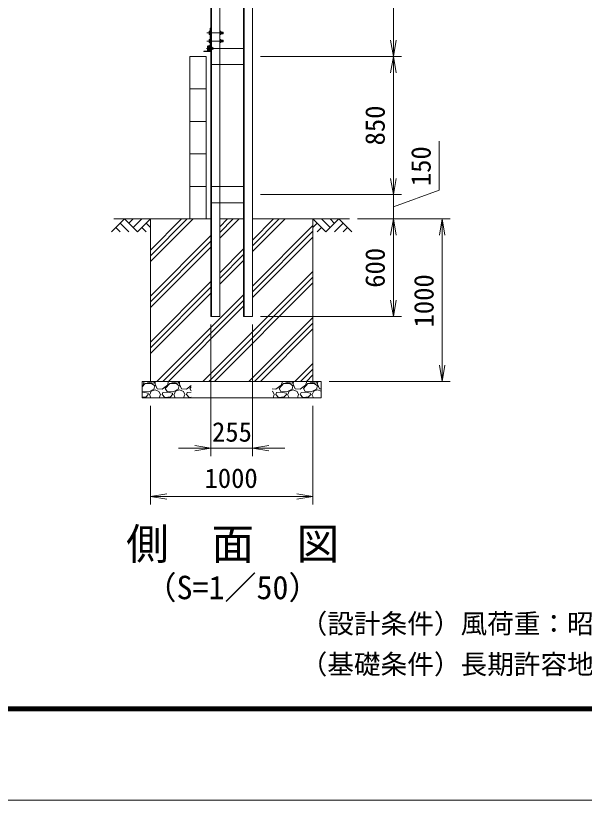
# Model space of a CAD drawing. Units: millimetres, scale not verified. Extents: x -10500 to 10500, y -7425 to 7425.
# Drawn here: x -2584 to 914, y -7425 to -2597 of the extents above; entities that cross this region are included whole.
import ezdxf
from ezdxf.enums import TextEntityAlignment as Align

# ---------------------------------------------------------------- set-up
doc = ezdxf.new("R2010")
doc.units = ezdxf.units.MM
doc.header["$LTSCALE"] = 50
doc.linetypes.add('DASHED', pattern=[7.5, 6, -1.5])
doc.linetypes.add('USER1', pattern=[50.8, 31.75, -6.35, 6.35, -6.35])
for name, color, linetype, lineweight in [('0-0_D-STR3', 3, 'Continuous', 13), ('0-1_D-STR1', 1, 'Continuous', 18), ('0-2_D-BMK', 2, 'USER1', 13), ('0-5_D-STR2', 7, 'Continuous', 9), ('0-6_D-STR-DIM', 7, 'Continuous', 9), ('0-7_0', 7, 'Continuous', 9), ('0-8_D-BGD', 7, 'Continuous', 9), ('0-9_D-STR4', 7, 'Continuous', 9), ('0-A_D-DCR-HCH', 7, 'Continuous', 9), ('0-B_D-TTL', 7, 'Continuous', 9)]:
    doc.layers.add(name, color=color, linetype=linetype, lineweight=lineweight)
doc.layers.add('0-3_D-TTL-TXT', color=7, linetype='Continuous')
doc.styles.add('ＭＳ ゴシック', font='')
doc.styles.get('ＭＳ ゴシック').set_extended_font_data('MS Gothic')

# ---------------------------------------------------------------- blocks, each defined once
blk = doc.blocks.new('_Open')
at = {"layer": '0-7_0'}
blk.add_line((-50, 8.33), (0, 0), dxfattribs=at)
blk.add_lwpolyline([(-50, -8.33), (0, 0), (-50, 0)], dxfattribs=at)

msp = doc.modelspace()

# ---------------------------------------------------------------- linework, layer by layer
at = {"layer": '0-0_D-STR3'}
for p, q in [((-1394.29, -2694.68), (-1393.39, -2693.12)), ((-1394.29, -2694.68), (-1394.29, -2711.18)), ((-1393.39, -2693.12), (-1387.29, -2693.12)), ((-1393.39, -2698.02), (-1387.29, -2698.02)), ((-1387.29, -2672.93), (-1382.79, -2672.93)), ((-1387.29, -2693.12), (-1387.29, -2712.75)), ((-1394.29, -2711.18), (-1393.39, -2712.75)), ((-1394.29, -2744.68), (-1393.39, -2743.12)), ((-1394.29, -2744.68), (-1394.29, -2761.18)), ((-1393.39, -2707.84), (-1387.29, -2707.84)), ((-1393.39, -2712.75), (-1387.29, -2712.75)), ((-1393.39, -2743.12), (-1387.29, -2743.12)), ((-1393.39, -2748.02), (-1387.29, -2748.02)), ((-1387.29, -2743.12), (-1387.29, -2762.75)), ((-1403.29, -2786.23), (-1403.29, -2809.63)), ((-1400.99, -2786.23), (-1400.99, -2809.63)), ((-1390.29, -2782.93), (-1399.99, -2782.93)), ((-1390.29, -2785.23), (-1399.99, -2785.23)), ((-1395.59, -2791.63), (-1394.9, -2790.42)), ((-1395.59, -2791.63), (-1395.59, -2804.23)), ((-1390.29, -2790.42), (-1394.9, -2790.42)), ((-1390.29, -2794.18), (-1394.9, -2794.18)), ((-1394.29, -2761.18), (-1393.39, -2762.75)), ((-1393.39, -2757.84), (-1387.29, -2757.84)), ((-1393.39, -2762.75), (-1387.29, -2762.75)), ((-1390.29, -2782.93), (-1390.29, -2785.23)), ((-1390.29, -2790.42), (-1390.29, -2805.44)), ((-1382.79, -2790.42), (-1377.02, -2790.42)), ((-1382.79, -2805.44), (-1382.79, -2790.42)), ((-1382.79, -2794.18), (-1377.02, -2794.18)), ((-1377.02, -2790.42), (-1376.29, -2791.68)), ((-1376.29, -2804.18), (-1376.29, -2791.68)), ((-1376.29, -2793.93), (-1371.49, -2793.93)), ((-1376.29, -2794.68), (-1370.74, -2794.68)), ((-1371.49, -2793.93), (-1370.29, -2795.13)), ((-1371.49, -2793.93), (-1371.49, -2801.93)), ((-1370.29, -2795.13), (-1370.29, -2800.73)), ((-1390.29, -2810.63), (-1399.99, -2810.63)), ((-1390.29, -2812.93), (-1399.99, -2812.93)), ((-1395.59, -2804.23), (-1394.9, -2805.44)), ((-1390.29, -2801.68), (-1394.9, -2801.68)), ((-1390.29, -2805.44), (-1394.9, -2805.44)), ((-1390.29, -2810.63), (-1390.29, -2812.93)), ((-1382.79, -2801.68), (-1377.02, -2801.68)), ((-1382.79, -2805.44), (-1377.02, -2805.44)), ((-1377.02, -2805.44), (-1376.29, -2804.18)), ((-1376.29, -2801.18), (-1370.74, -2801.18)), ((-1376.29, -2801.93), (-1371.49, -2801.93)), ((-1371.49, -2801.93), (-1370.29, -2800.73))]:
    msp.add_line(p, q, dxfattribs=at)
at = {"layer": '0-0_D-STR3', "linetype": 'DASHED'}
for p, q in [((-1322.7, -2693.12), (-1328.79, -2693.12)), ((-1328.79, -2693.12), (-1328.79, -2712.75)), ((-1322.7, -2698.02), (-1328.79, -2698.02)), ((-1321.79, -2694.68), (-1322.7, -2693.12)), ((-1321.79, -2694.68), (-1321.79, -2711.18)), ((-1321.79, -2697.93), (-1308.79, -2697.93)), ((-1321.79, -2698.83), (-1307.89, -2698.83)), ((-1308.79, -2697.93), (-1307.29, -2699.43)), ((-1307.29, -2699.43), (-1307.29, -2706.43)), ((-1322.7, -2707.84), (-1328.79, -2707.84)), ((-1322.7, -2712.75), (-1328.79, -2712.75)), ((-1322.7, -2743.12), (-1328.79, -2743.12)), ((-1328.79, -2743.12), (-1328.79, -2762.75)), ((-1322.7, -2748.02), (-1328.79, -2748.02)), ((-1321.79, -2711.18), (-1322.7, -2712.75)), ((-1321.79, -2744.68), (-1322.7, -2743.12)), ((-1321.79, -2707.03), (-1307.89, -2707.03)), ((-1321.79, -2707.93), (-1308.79, -2707.93)), ((-1321.79, -2744.68), (-1321.79, -2761.18)), ((-1321.79, -2747.93), (-1308.79, -2747.93)), ((-1321.79, -2748.83), (-1307.89, -2748.83)), ((-1308.79, -2747.93), (-1307.29, -2749.43)), ((-1307.29, -2749.43), (-1307.29, -2756.43)), ((-1322.7, -2757.84), (-1328.79, -2757.84)), ((-1322.7, -2762.75), (-1328.79, -2762.75)), ((-1321.79, -2761.18), (-1322.7, -2762.75)), ((-1321.79, -2757.03), (-1307.89, -2757.03)), ((-1321.79, -2757.93), (-1308.79, -2757.93))]:
    msp.add_line(p, q, dxfattribs=at)
at = {"layer": '0-0_D-STR3'}
msp.add_lwpolyline([(-1387.29, -2672.93), (-1387.29, -2817.93), (-1382.79, -2817.93)], dxfattribs=at)
at = {"layer": '0-0_D-STR3', "linetype": 'DASHED'}
for points in [[(-1308.79, -2697.93), (-1308.79, -2707.93), (-1307.29, -2706.43)], [(-1308.79, -2747.93), (-1308.79, -2757.93), (-1307.29, -2756.43)]]:
    msp.add_lwpolyline(points, dxfattribs=at)
at = {"layer": '0-0_D-STR3'}
for centre, radius, start, end in [((-1377.91, -2702.93), 16.24, 162.41205, 197.58795), ((-1389.8, -2695.57), 4.34, 145.61575, 214.38425), ((-1377.91, -2752.93), 16.24, 162.41205, 197.58795), ((-1389.8, -2710.29), 4.34, 145.61575, 214.38425), ((-1389.8, -2745.57), 4.34, 145.61575, 214.38425), ((-1399.99, -2786.23), 3.3, 90, 180), ((-1399.99, -2786.23), 1, 90, 180), ((-1383.06, -2797.93), 12.42, 162.4121, 197.5879), ((-1392.15, -2792.3), 3.32, 145.61585, 214.38415), ((-1389.8, -2760.29), 4.34, 145.61575, 214.38425), ((-1379.76, -2792.3), 3.32, 325.61586, 34.38414), ((-1388.86, -2797.93), 12.42, 342.4121, 17.5879), ((-1399.99, -2809.63), 3.3, 180, 270), ((-1399.99, -2809.63), 1, 180, 270), ((-1392.15, -2803.56), 3.32, 145.61585, 214.38415), ((-1379.76, -2803.56), 3.32, 325.61585, 34.38416)]:
    msp.add_arc(centre, radius, start, end, dxfattribs=at)
at = {"layer": '0-0_D-STR3', "linetype": 'DASHED'}
for centre, radius, start, end in [((-1338.18, -2702.93), 16.24, 342.41205, 17.58795), ((-1326.28, -2695.57), 4.34, 325.61575, 34.38425), ((-1338.18, -2752.93), 16.24, 342.41205, 17.58795), ((-1326.28, -2710.29), 4.34, 325.61575, 34.38425), ((-1326.28, -2745.57), 4.34, 325.61575, 34.38425), ((-1326.28, -2760.29), 4.34, 325.61575, 34.38425)]:
    msp.add_arc(centre, radius, start, end, dxfattribs=at)
at = {"layer": '0-1_D-STR1'}
for p, q in [((-1382.79, -4447.93), (-1382.79, 1207.07)), ((-1181.79, -4447.93), (-1181.79, 1028.07)), ((-1177.79, -4447.93), (-1177.79, 1029.73)), ((-1127.79, -4447.93), (-1127.79, 1050.44)), ((-1378.79, -4447.93), (-1378.79, -797.6)), ((-1328.79, -2797.93), (-1328.79, -1897.93)), ((-1390.29, -2810.43), (-1390.29, -2779.93)), ((-1388.29, -2777.93), (-1387.29, -2777.93)), ((-1387.29, -2812.93), (-1387.29, -2777.93)), ((-1181.79, -2797.93), (-1378.79, -2797.93)), ((-1427.29, -2816.93), (-1427.29, -2817.93)), ((-1427.29, -2817.93), (-1392.29, -2817.93)), ((-1425.29, -2814.93), (-1394.79, -2814.93)), ((-1378.79, -2897.93), (-1181.79, -2897.93)), ((-1328.79, -3647.93), (-1328.79, -2897.93)), ((-1181.79, -3647.93), (-1378.79, -3647.93)), ((-1378.79, -3747.93), (-1181.79, -3747.93)), ((-1328.79, -4447.93), (-1328.79, -3747.93)), ((-1382.79, -4447.93), (-1328.79, -4447.93)), ((-1181.79, -4447.93), (-1127.79, -4447.93))]:
    msp.add_line(p, q, dxfattribs=at)
at = {"layer": '0-1_D-STR1', "linetype": 'DASHED'}
for p, q in [((-1328.79, -2797.93), (-1328.79, -2897.93)), ((-1328.79, -3647.93), (-1328.79, -3747.93))]:
    msp.add_line(p, q, dxfattribs=at)
at = {"layer": '0-1_D-STR1'}
for centre, radius, start, end in [((-1388.29, -2779.93), 2, 90, 180), ((-1425.29, -2816.93), 2, 90, 180), ((-1394.79, -2810.43), 4.5, 270, 0), ((-1392.29, -2812.93), 5, 270, 0)]:
    msp.add_arc(centre, radius, start, end, dxfattribs=at)
at = {"layer": '0-2_D-BMK'}
for p, q in [((-1407.7, -2702.93), (-1304.7, -2702.93)), ((-1368.03, -2797.93), (-1409.39, -2797.93)), ((-1407.7, -2752.93), (-1304.7, -2752.93))]:
    msp.add_line(p, q, dxfattribs=at)
at = {"layer": '0-5_D-STR2'}
for p, q in [((-1755.29, -4997.93), (-1755.29, -5605.62)), ((-755.29, -4997.93), (-755.29, -5605.62)), ((-1655.29, -5555.62), (-855.29, -5555.62))]:
    msp.add_line(p, q, dxfattribs=at)
at = {"layer": '0-6_D-STR-DIM'}
for p, q in [((-260.59, -2747.93), (-260.59, -1947.93)), ((-1077.79, -2847.93), (-210.59, -2847.93)), ((-1077.79, -2847.93), (-210.59, -2847.93)), ((-260.59, -3597.93), (-260.59, -2947.93)), ((-260.59, -3597.93), (-260.59, -3497.93)), ((-1077.79, -3697.93), (-210.59, -3697.93)), ((-1077.79, -3697.93), (-210.59, -3697.93)), ((-260.59, -3847.93), (-260.59, -3697.93)), ((-260.59, -3847.93), (-260.59, -3697.93)), ((-480.29, -3847.93), (-210.59, -3847.93)), ((-480.29, -3847.93), (-210.59, -3847.93)), ((-480.29, -3847.93), (89.71, -3847.93)), ((-260.59, -4347.93), (-260.59, -3947.93)), ((-260.59, -3947.93), (-260.59, -4047.93)), ((39.71, -3947.93), (39.71, -4747.93)), ((-1077.79, -4447.93), (-210.59, -4447.93)), ((-1382.79, -4497.41), (-1382.79, -5307.93)), ((-1127.79, -4497.93), (-1127.79, -5307.93)), ((-655.29, -4847.93), (89.71, -4847.93)), ((-1482.79, -5257.93), (-1582.79, -5257.93)), ((-1382.79, -5257.93), (-1127.79, -5257.93)), ((-1027.79, -5257.93), (-927.79, -5257.93))]:
    msp.add_line(p, q, dxfattribs=at)
msp.add_lwpolyline([(-260.59, -3772.93), (21.99, -3669.89), (21.99, -3368.44)], dxfattribs=at)
at = {"layer": '0-8_D-BGD'}
for p, q in [((-1512.79, -3847.93), (-1512.79, -2847.93)), ((-1512.79, -2847.93), (-1412.79, -2847.93)), ((-1412.79, -3847.93), (-1412.79, -2847.93)), ((-1512.79, -3047.93), (-1412.79, -3047.93)), ((-1512.79, -3247.93), (-1412.79, -3247.93)), ((-1512.79, -3447.93), (-1412.79, -3447.93)), ((-1512.79, -3647.93), (-1412.79, -3647.93)), ((-1980.29, -3847.93), (-1382.79, -3847.93)), ((-1328.79, -3847.93), (-1181.79, -3847.93)), ((-1127.79, -3847.93), (-530.29, -3847.93))]:
    msp.add_line(p, q, dxfattribs=at)
at = {"layer": '0-9_D-STR4'}
for p, q in [((-1755.29, -4847.93), (-1755.29, -3847.93)), ((-755.29, -4847.93), (-755.29, -3847.93)), ((-1805.29, -4847.93), (-705.29, -4847.93)), ((-1805.29, -4847.93), (-1805.29, -4947.93)), ((-705.29, -4847.93), (-705.29, -4947.93)), ((-1805.29, -4947.93), (-705.29, -4947.93))]:
    msp.add_line(p, q, dxfattribs=at)
at = {"layer": '0-A_D-DCR-HCH'}
for p, q in [((-1914.93, -3847.93), (-1994.75, -3927.75)), ((-1914.93, -3847.93), (-1835.11, -3927.75)), ((-1888.32, -3874.54), (-1861.72, -3847.93)), ((-1861.72, -3901.14), (-1808.5, -3847.93)), ((-1835.11, -3927.75), (-1755.29, -3847.93)), ((-1755.29, -4110.25), (-1492.97, -3847.93)), ((-1755.29, -4074.9), (-1528.33, -3847.93)), ((-1755.29, -4039.54), (-1563.68, -3847.93)), ((-1328.79, -3966.59), (-1210.13, -3847.93)), ((-1328.79, -3931.24), (-1245.48, -3847.93)), ((-1328.79, -3895.88), (-1280.84, -3847.93)), ((-1127.79, -4048.44), (-927.29, -3847.93)), ((-1127.79, -4013.08), (-962.64, -3847.93)), ((-1127.79, -3977.73), (-998, -3847.93)), ((-675.47, -3927.75), (-755.29, -3847.93)), ((-648.87, -3901.14), (-702.08, -3847.93)), ((-595.66, -3847.93), (-675.47, -3927.75)), ((-622.12, -3874.68), (-648.87, -3847.93)), ((-595.66, -3847.93), (-515.84, -3927.75)), ((-1968.14, -3901.14), (-1941.41, -3927.75)), ((-1941.53, -3874.54), (-1888.08, -3927.75)), ((-1808.5, -3901.14), (-1781.78, -3927.75)), ((-1781.9, -3874.54), (-1755.29, -3901.02)), ((-1127.79, -4260.57), (-755.29, -3888.07)), ((-728.69, -3874.54), (-755.29, -3901.02)), ((-702.08, -3901.14), (-728.81, -3927.75)), ((-569.05, -3874.54), (-622.51, -3927.75)), ((-542.44, -3901.14), (-569.17, -3927.75)), ((-1755.29, -4322.38), (-1382.79, -3949.88)), ((-1127.79, -4295.92), (-755.29, -3923.42)), ((-1127.79, -4331.28), (-755.29, -3958.78)), ((-1755.29, -4357.74), (-1382.79, -3985.24)), ((-1755.29, -4393.09), (-1382.79, -4020.59)), ((-1328.79, -4178.73), (-1181.79, -4031.73)), ((-1328.79, -4214.08), (-1181.79, -4067.08)), ((-1328.79, -4249.44), (-1181.79, -4102.44)), ((-1432.31, -4847.93), (-755.29, -4170.91)), ((-1755.29, -4605.23), (-1382.79, -4232.73)), ((-1396.96, -4847.93), (-755.29, -4206.27)), ((-1361.6, -4847.93), (-755.29, -4241.62)), ((-1755.29, -4640.58), (-1382.79, -4268.08)), ((-1755.29, -4675.94), (-1382.79, -4303.44)), ((-1715.15, -4847.93), (-1181.79, -4314.57)), ((-1679.8, -4847.93), (-1181.79, -4349.92)), ((-1644.44, -4847.93), (-1181.79, -4385.28)), ((-1149.47, -4847.93), (-755.29, -4453.75)), ((-1114.11, -4847.93), (-755.29, -4489.11)), ((-1078.76, -4847.93), (-755.29, -4524.46)), ((-866.63, -4847.93), (-755.29, -4736.6)), ((-831.27, -4847.93), (-755.29, -4771.95)), ((-795.92, -4847.93), (-755.29, -4807.31)), ((-1805.29, -4881.09), (-1786.7, -4860.43)), ((-1805.29, -4873.36), (-1800.2, -4869.43)), ((-1800.2, -4869.43), (-1793.32, -4847.93)), ((-1786.7, -4860.43), (-1747.7, -4860.43)), ((-1775.04, -4847.93), (-1771.7, -4852.93)), ((-1771.7, -4852.93), (-1734.2, -4857.43)), ((-1747.7, -4860.43), (-1728.2, -4873.93)), ((-1734.2, -4857.43), (-1728.92, -4847.93)), ((-1728.2, -4873.93), (-1734.2, -4894.93)), ((-1725.89, -4847.93), (-1726.7, -4864.93)), ((-1726.7, -4864.93), (-1714.7, -4893.43)), ((-1683.2, -4894.93), (-1650.2, -4869.43)), ((-1663.7, -4890.43), (-1636.7, -4860.43)), ((-1650.2, -4869.43), (-1643.32, -4847.93)), ((-1625.04, -4847.93), (-1621.7, -4852.93)), ((-1621.7, -4852.93), (-1584.2, -4857.43)), ((-1584.2, -4857.43), (-1578.92, -4847.93)), ((-1578.2, -4873.93), (-1584.2, -4894.93)), ((-1575.89, -4847.93), (-1576.7, -4864.93)), ((-1576.7, -4864.93), (-1564.7, -4893.43)), ((-1533.2, -4894.93), (-1505.29, -4873.36)), ((-963.7, -4890.43), (-936.7, -4860.43)), ((-950.2, -4869.43), (-943.32, -4847.93)), ((-936.7, -4860.43), (-897.7, -4860.43)), ((-925.04, -4847.93), (-921.7, -4852.93)), ((-921.7, -4852.93), (-884.2, -4857.43)), ((-897.7, -4860.43), (-878.2, -4873.93)), ((-884.2, -4857.43), (-878.92, -4847.93)), ((-878.2, -4873.93), (-884.2, -4894.93)), ((-875.89, -4847.93), (-876.7, -4864.93)), ((-876.7, -4864.93), (-864.7, -4893.43)), ((-833.2, -4894.93), (-800.2, -4869.43)), ((-813.7, -4890.43), (-786.7, -4860.43)), ((-800.2, -4869.43), (-793.32, -4847.93)), ((-786.7, -4860.43), (-747.7, -4860.43)), ((-775.04, -4847.93), (-771.7, -4852.93)), ((-771.7, -4852.93), (-734.2, -4857.43)), ((-747.7, -4860.43), (-728.2, -4873.93)), ((-734.2, -4857.43), (-728.92, -4847.93)), ((-728.2, -4873.93), (-734.2, -4894.93)), ((-725.89, -4847.93), (-726.7, -4864.93)), ((-726.7, -4864.93), (-714.7, -4893.43)), ((-1803.2, -4908.43), (-1805.29, -4904.85)), ((-1800.2, -4912.93), (-1805.29, -4913.47)), ((-1765.7, -4911.43), (-1803.2, -4908.43)), ((-1770.2, -4920.43), (-1800.2, -4912.93)), ((-1768.7, -4927.93), (-1770.2, -4920.43)), ((-1734.2, -4894.93), (-1765.7, -4911.43)), ((-1759.7, -4927.93), (-1750.7, -4906.93)), ((-1750.7, -4906.93), (-1726.7, -4899.43)), ((-1726.7, -4899.43), (-1702.7, -4908.43)), ((-1714.7, -4893.43), (-1683.2, -4894.93)), ((-1702.7, -4908.43), (-1693.7, -4927.93)), ((-1683.2, -4927.93), (-1678.7, -4915.93)), ((-1650.2, -4912.93), (-1678.7, -4915.93)), ((-1653.2, -4908.43), (-1663.7, -4890.43)), ((-1615.7, -4911.43), (-1653.2, -4908.43)), ((-1620.2, -4920.43), (-1650.2, -4912.93)), ((-1618.7, -4927.93), (-1620.2, -4920.43)), ((-1584.2, -4894.93), (-1615.7, -4911.43)), ((-1609.7, -4927.93), (-1600.7, -4906.93)), ((-1600.7, -4906.93), (-1576.7, -4899.43)), ((-1576.7, -4899.43), (-1552.7, -4908.43)), ((-1564.7, -4893.43), (-1533.2, -4894.93)), ((-1552.7, -4908.43), (-1543.7, -4927.93)), ((-1533.2, -4927.93), (-1528.7, -4915.93)), ((-1505.29, -4913.47), (-1528.7, -4915.93)), ((-1513.7, -4890.43), (-1505.29, -4881.09)), ((-1505.29, -4904.85), (-1513.7, -4890.43)), ((-1005.29, -4907.46), (-1002.7, -4908.43)), ((-1002.7, -4908.43), (-993.7, -4927.93)), ((-983.2, -4927.93), (-978.7, -4915.93)), ((-950.2, -4912.93), (-978.7, -4915.93)), ((-953.2, -4908.43), (-963.7, -4890.43)), ((-915.7, -4911.43), (-953.2, -4908.43)), ((-920.2, -4920.43), (-950.2, -4912.93)), ((-918.7, -4927.93), (-920.2, -4920.43)), ((-884.2, -4894.93), (-915.7, -4911.43)), ((-909.7, -4927.93), (-900.7, -4906.93)), ((-900.7, -4906.93), (-876.7, -4899.43)), ((-876.7, -4899.43), (-852.7, -4908.43)), ((-864.7, -4893.43), (-833.2, -4894.93)), ((-852.7, -4908.43), (-843.7, -4927.93)), ((-833.2, -4927.93), (-828.7, -4915.93)), ((-800.2, -4912.93), (-828.7, -4915.93)), ((-803.2, -4908.43), (-813.7, -4890.43)), ((-765.7, -4911.43), (-803.2, -4908.43)), ((-770.2, -4920.43), (-800.2, -4912.93)), ((-768.7, -4927.93), (-770.2, -4920.43)), ((-734.2, -4894.93), (-765.7, -4911.43)), ((-759.7, -4927.93), (-750.7, -4906.93)), ((-750.7, -4906.93), (-726.7, -4899.43)), ((-726.7, -4899.43), (-705.29, -4907.46)), ((-714.7, -4893.43), (-705.29, -4893.88)), ((-1782.2, -4942.93), (-1805.29, -4944.94)), ((-1768.7, -4927.93), (-1782.2, -4942.93)), ((-1761.2, -4927.93), (-1752.63, -4947.93)), ((-1700.84, -4947.93), (-1693.7, -4927.93)), ((-1666.7, -4945.93), (-1683.2, -4927.93)), ((-1632.2, -4942.93), (-1666.7, -4945.93)), ((-1618.7, -4927.93), (-1632.2, -4942.93)), ((-1611.2, -4927.93), (-1602.63, -4947.93)), ((-1550.84, -4947.93), (-1543.7, -4927.93)), ((-1516.7, -4945.93), (-1533.2, -4927.93)), ((-1505.29, -4944.94), (-1516.7, -4945.93)), ((-1000.84, -4947.93), (-993.7, -4927.93)), ((-966.7, -4945.93), (-983.2, -4927.93)), ((-932.2, -4942.93), (-966.7, -4945.93)), ((-918.7, -4927.93), (-932.2, -4942.93)), ((-911.2, -4927.93), (-902.63, -4947.93)), ((-850.84, -4947.93), (-843.7, -4927.93)), ((-816.7, -4945.93), (-833.2, -4927.93)), ((-782.2, -4942.93), (-816.7, -4945.93)), ((-768.7, -4927.93), (-782.2, -4942.93)), ((-761.2, -4927.93), (-752.63, -4947.93))]:
    msp.add_line(p, q, dxfattribs=at)
for points in [[(-1636.7, -4860.43), (-1597.7, -4860.43), (-1578.2, -4873.93)], [(-1005.29, -4893.88), (-983.2, -4894.93), (-950.2, -4869.43)]]:
    msp.add_lwpolyline(points, dxfattribs=at)
at = {"layer": '0-B_D-TTL', "color": 2, "lineweight": 18}
msp.add_lwpolyline([(-10500, 7425), (10500, 7425), (10500, -7425), (-10500, -7425)], close=True, dxfattribs=at)
at = {"layer": '0-B_D-TTL'}
for points in [[(-9825, 6875), (9825, 6875), (9825, -6875), (-9825, -6875)], [(-9818.75, 6868.75), (9818.75, 6868.75), (9818.75, -6868.75), (-9818.75, -6868.75)], [(-9812.5, 6862.5), (9812.5, 6862.5), (9812.5, -6862.5), (-9812.5, -6862.5)], [(-9806.25, 6856.25), (9806.25, 6856.25), (9806.25, -6856.25), (-9806.25, -6856.25)], [(-9800, 6850), (9800, 6850), (9800, -6850), (-9800, -6850)]]:
    msp.add_lwpolyline(points, close=True, dxfattribs=at)

# ---------------------------------------------------------------- block references
at = {"layer": '0-5_D-STR2', "xscale": 2, "yscale": 2, "rotation": 180}
msp.add_blockref('_Open', (-1755.29, -5555.62), dxfattribs=at)
at = {"layer": '0-5_D-STR2', "xscale": 2, "yscale": 2}
msp.add_blockref('_Open', (-755.29, -5555.62), dxfattribs=at)
at = {"layer": '0-6_D-STR-DIM', "xscale": 2, "yscale": 2}
for p, rotation in [((-260.59, -2847.93), 270), ((-260.59, -2847.93), 90), ((-260.59, -3697.93), 270), ((-260.59, -3697.93), 270), ((-260.59, -3847.93), 90), ((-260.59, -3847.93), 90), ((39.71, -3847.93), 90), ((-260.59, -4447.93), 270), ((39.71, -4847.93), 270), ((-1127.79, -5257.93), 180)]:
    msp.add_blockref('_Open', p, dxfattribs=dict(at, rotation=rotation))
msp.add_blockref('_Open', (-1382.79, -5257.93), dxfattribs=at)

# ---------------------------------------------------------------- texts
at = {"layer": '0-3_D-TTL-TXT', "style": 'ＭＳ ゴシック'}
for s, height, p in [('側\u3000面\u3000図', 192.4, (-1905.04, -6001.04)), ('（S=1／50）', 144.4, (-1791.33, -6230.98)), ('（設計条件）風荷重：昭和57年改正 建築基準法・同施行令に基づく風圧力に準拠。', 120.2, (-831.12, -6434.01)), ('（基礎条件）長期許容地耐力49kN/m の場合。', 120.2, (-831.12, -6684.01))]:
    msp.add_text(s, height=height, dxfattribs=at).set_placement(p, align=Align.BOTTOM_LEFT)
at = {"layer": '0-5_D-STR2', "style": 'ＭＳ ゴシック'}
msp.add_text('1000', height=120.2, dxfattribs=at).set_placement((-1422.54, -5538.75), align=Align.BOTTOM_LEFT)
at = {"layer": '0-6_D-STR-DIM', "style": 'ＭＳ ゴシック'}
for s, p in [('850', (-277.46, -3395.12)), ('150', (5.12, -3645.79)), ('600', (-277.46, -4271.06)), ('1000', (22.84, -4515.18))]:
    msp.add_text(s, height=120.2, rotation=90, dxfattribs=at).set_placement(p, align=Align.BOTTOM_LEFT)
msp.add_text('255', height=120.2, dxfattribs=at).set_placement((-1376.17, -5254.34), align=Align.BOTTOM_LEFT)

doc.saveas('drawing.dxf')
